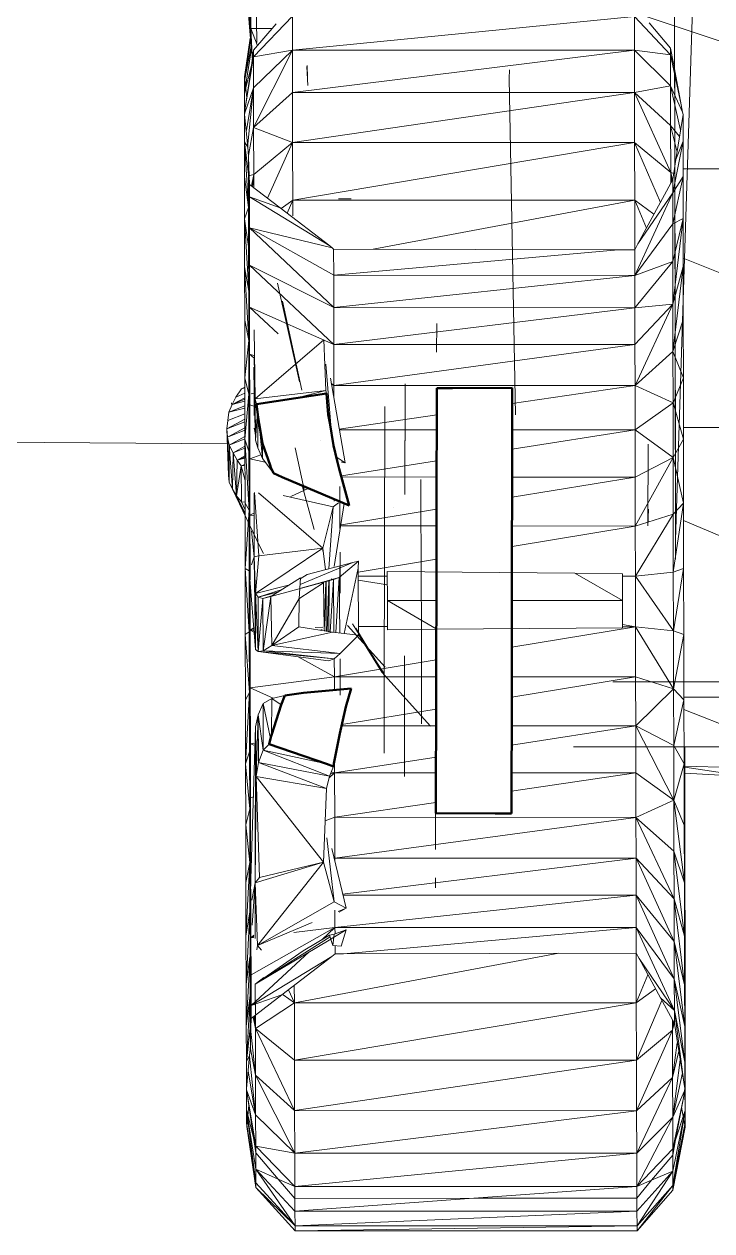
# Model space of a CAD drawing. Header units: inches. Extents: x -4169 to 1533, y -251 to 585.
# Drawn here: x 1335.4 to 1351.24, y -29.96 to -2.15 of the extents above; entities that cross this region are included whole.
import ezdxf

# ---------------------------------------------------------------- set-up
doc = ezdxf.new("R2010")
doc.units = ezdxf.units.IN
doc.header["$MEASUREMENT"] = 0
for name, color, linetype, lineweight in [('0-4', 10, 'Continuous', 5), ('0-6', 7, 'Continuous', 9), ('A-GENM', 5, 'Continuous', 9), ('A-GENM-1', 250, 'Continuous', 50), ('C-TOPO', 7, 'Continuous', 9)]:
    doc.layers.add(name, color=color, linetype=linetype, lineweight=lineweight)

# ---------------------------------------------------------------- blocks, each defined once
blk = doc.blocks.new('Land_Rover_Evoque_-_SUV_Car_Vehicle_Automobile_13067 - Land Rover EVOQUE_dwg-1230547-BUILDING ELEVATION - SOUTH')
at = {"layer": 'A-GENM'}
for p, q in [((12389.594, -13.478), (12389.302, -12.868)), ((12400.792, -19.286), (12399.721, -19.252)), ((12401.154, -19.494), (12399.721, -19.278)), ((12401.154, -19.494), (12399.722, -19.413))]:
    blk.add_line(p, q, dxfattribs=at)
blk = doc.blocks.new('Land_Rover_Evoque_-_SUV_Car_Vehicle_Automobile_13067 - Land_Rover_Evoque_-_SUV_Car_Vehicle_Automobile_13067-1230553-BUILDING ELEVATION - SOUTH')
blk.add_blockref('Land_Rover_Evoque_-_SUV_Car_Vehicle_Automobile_13067 - Land Rover EVOQUE_dwg-1230547-BUILDING ELEVATION - SOUTH', (0, 0))
blk = doc.blocks.new('Land_Rover_Evoque_-_SUV_Car_Vehicle_Automobile_13067 - Land Rover EVOQUE_dwg-V22-BUILDING ELEVATION - SOUTH')
at = {"layer": 'A-GENM'}
for p, q in [((12399.506, -14.041), (12399.457, 12.052)), ((12399.506, -12.39), (12399.457, 12.052)), ((12399.506, -14.041), (12400.345, 12.053)), ((12389.823, -0.403), (12389.868, -2.575)), ((12389.729, -2.255), (12389.725, -0.688)), ((12389.61, -1.17), (12389.708, -2.407)), ((12389.686, -1.35), (12389.708, -2.407)), ((12390.688, -1.972), (12389.79, -2.904)), ((12389.79, -2.753), (12390.31, -2.147)), ((12390.688, -1.972), (12390.689, -2.75)), ((12398.563, -1.974), (12390.689, -2.75)), ((12398.563, -1.974), (12398.564, -2.752)), ((12398.563, -1.974), (12399.395, -2.859)), ((12398.761, -1.951), (12409.27, -5.49)), ((12399.395, -2.71), (12398.903, -2.12)), ((12389.581, -3.462), (12389.717, -2.492)), ((12389.582, -3.367), (12389.715, -2.473)), ((12389.708, -2.407), (12389.755, -2.862)), ((12389.762, -3.018), (12389.729, -2.255)), ((12389.729, -2.255), (12389.869, -2.631)), ((12389.729, -2.255), (12390.217, -2.255)), ((12389.721, -2.534), (12389.581, -3.462)), ((12389.735, -2.67), (12389.581, -3.462)), ((12389.74, -2.714), (12389.581, -3.74)), ((12389.74, -3.104), (12389.79, -2.753)), ((12390.689, -2.75), (12389.79, -2.904)), ((12389.79, -2.904), (12389.79, -2.753)), ((12390.689, -2.75), (12389.791, -3.624)), ((12390.689, -2.75), (12389.792, -4.536)), ((12390.689, -2.75), (12398.564, -2.752)), ((12390.689, -2.75), (12390.689, -3.729)), ((12398.564, -2.752), (12390.689, -3.729)), ((12398.564, -2.752), (12398.565, -3.731)), ((12398.564, -2.752), (12399.395, -2.859)), ((12398.564, -2.752), (12399.395, -3.578)), ((12399.46, -3.06), (12399.395, -2.71)), ((12399.395, -2.71), (12399.395, -2.859)), ((12389.79, -2.904), (12389.6, -4.092)), ((12389.74, -3.104), (12389.79, -2.904)), ((12389.79, -2.904), (12389.791, -3.624)), ((12399.46, -3.06), (12399.395, -2.859)), ((12399.395, -2.859), (12399.639, -4.009)), ((12399.395, -2.859), (12399.395, -3.578)), ((12389.74, -3.104), (12389.581, -3.74)), ((12389.74, -3.104), (12389.6, -4.092)), ((12391.038, -3.569), (12391.019, -3.127)), ((12391.028, -3.107), (12391.035, -3.391)), ((12395.679, -3.404), (12395.682, -3.208)), ((12399.46, -3.06), (12399.639, -4.009)), ((12389.581, -3.462), (12389.582, -3.367)), ((12389.581, -3.74), (12389.581, -3.462)), ((12389.582, -3.367), (12389.583, -3.463)), ((12389.582, -3.367), (12389.634, -3.852)), ((12389.584, -3.587), (12389.583, -3.463)), ((12395.822, -11.157), (12395.679, -3.404)), ((12398.565, -3.731), (12399.395, -3.578)), ((12399.624, -4.594), (12399.395, -3.578)), ((12399.395, -3.578), (12399.67, -4.18)), ((12399.395, -3.578), (12399.395, -4.49)), ((12389.581, -4.21), (12389.581, -3.74)), ((12389.586, -4.197), (12389.791, -3.624)), ((12389.791, -3.624), (12389.626, -4.602)), ((12389.791, -3.624), (12389.652, -4.987)), ((12389.791, -3.624), (12389.792, -4.536)), ((12390.689, -3.729), (12389.792, -4.536)), ((12390.689, -3.729), (12398.565, -3.731)), ((12390.689, -3.729), (12390.69, -4.881)), ((12398.565, -3.731), (12390.69, -4.881)), ((12398.565, -3.731), (12398.566, -4.884)), ((12398.565, -3.731), (12399.395, -4.49)), ((12398.565, -3.731), (12399.397, -5.575)), ((12389.6, -4.092), (12389.581, -4.21)), ((12389.6, -4.092), (12389.586, -4.197)), ((12399.639, -4.009), (12399.67, -4.18)), ((12389.586, -4.197), (12389.581, -4.233)), ((12389.581, -4.233), (12389.654, -4.991)), ((12389.581, -4.233), (12389.581, -4.863)), ((12399.517, -5.273), (12399.681, -4.239)), ((12399.681, -4.239), (12399.67, -4.18)), ((12399.681, -4.239), (12399.681, -4.847)), ((12389.673, -5.181), (12389.792, -4.536)), ((12390.69, -4.881), (12389.792, -4.536)), ((12389.793, -5.621), (12389.792, -4.536)), ((12399.6, -4.746), (12399.395, -4.49)), ((12399.545, -5.1), (12399.395, -4.49)), ((12399.395, -4.49), (12399.397, -5.575)), ((12389.581, -4.863), (12389.582, -5.67)), ((12389.581, -4.863), (12389.654, -4.991)), ((12389.581, -4.863), (12389.675, -5.622)), ((12389.581, -4.863), (12389.675, -6.381)), ((12389.654, -4.991), (12389.674, -5.199)), ((12390.69, -4.881), (12389.793, -5.621)), ((12390.69, -4.881), (12390.108, -6.161)), ((12390.69, -4.881), (12398.566, -4.884)), ((12390.69, -4.881), (12390.692, -6.211)), ((12398.566, -4.884), (12390.692, -6.211)), ((12398.566, -4.884), (12398.568, -6.213)), ((12398.566, -4.884), (12399.397, -5.575)), ((12398.566, -4.884), (12399.159, -6.262)), ((12399.681, -4.847), (12399.444, -6.038)), ((12399.517, -5.273), (12399.681, -4.847)), ((12399.681, -4.847), (12399.682, -5.663)), ((12389.675, -5.622), (12389.674, -5.199)), ((12389.674, -5.199), (12389.682, -5.44)), ((12389.675, -5.622), (12389.674, -5.199)), ((12399.517, -5.273), (12399.444, -5.733)), ((12389.695, -5.846), (12389.682, -5.44)), ((12389.695, -6.136), (12389.682, -5.44)), ((12399.682, -5.487), (12409.27, -5.49)), ((12389.583, -6.639), (12389.582, -5.67)), ((12389.675, -6.381), (12389.582, -5.67)), ((12389.793, -5.621), (12389.675, -5.648)), ((12389.675, -5.622), (12389.675, -6.381)), ((12389.695, -6.136), (12389.675, -5.622)), ((12389.675, -5.622), (12389.675, -6.381)), ((12389.793, -5.621), (12389.739, -5.88)), ((12389.765, -5.9), (12389.793, -5.621)), ((12389.793, -5.621), (12389.793, -5.916)), ((12398.643, -7.217), (12399.444, -5.733)), ((12399.466, -5.596), (12399.397, -5.575)), ((12399.397, -5.575), (12399.441, -5.739)), ((12399.397, -5.575), (12399.397, -5.82)), ((12399.397, -5.575), (12399.423, -5.772)), ((12399.444, -6.038), (12399.682, -5.663)), ((12399.444, -5.733), (12399.444, -6.038)), ((12399.444, -6.038), (12399.444, -5.733)), ((12399.682, -5.663), (12399.445, -6.757)), ((12399.682, -5.663), (12399.683, -6.633)), ((12390.402, -6.387), (12389.695, -5.846)), ((12389.695, -6.136), (12389.695, -5.846)), ((12399.444, -6.038), (12398.573, -7.944)), ((12398.643, -7.217), (12399.444, -6.038)), ((12399.444, -6.038), (12399.445, -6.757)), ((12399.444, -6.038), (12399.445, -6.757)), ((12389.583, -6.639), (12389.675, -6.381)), ((12389.695, -6.136), (12389.675, -6.381)), ((12389.676, -7.278), (12389.675, -6.381)), ((12389.695, -6.851), (12389.675, -6.381)), ((12389.675, -6.381), (12389.676, -7.278)), ((12391.547, -7.265), (12389.695, -6.136)), ((12389.695, -6.851), (12389.695, -6.136)), ((12389.695, -6.136), (12390.402, -6.387)), ((12391.547, -7.265), (12390.402, -6.387)), ((12390.692, -6.211), (12390.423, -6.403)), ((12390.692, -6.211), (12390.56, -6.508)), ((12390.692, -6.211), (12398.568, -6.213)), ((12390.692, -6.211), (12390.693, -6.573)), ((12391.744, -6.179), (12392.036, -6.18)), ((12398.568, -6.213), (12392.545, -7.339)), ((12398.568, -6.213), (12398.57, -7.356)), ((12398.568, -6.213), (12399.011, -6.536)), ((12398.568, -6.213), (12398.838, -6.855)), ((12389.584, -7.748), (12389.583, -6.639)), ((12389.583, -6.639), (12389.678, -8.306)), ((12389.583, -6.639), (12389.676, -7.278)), ((12399.445, -6.757), (12399.683, -6.633)), ((12399.683, -6.633), (12399.446, -7.622)), ((12399.683, -6.633), (12399.447, -8.606)), ((12399.683, -6.633), (12399.685, -7.741)), ((12389.695, -6.851), (12389.676, -7.278)), ((12391.602, -7.311), (12389.695, -6.851)), ((12389.695, -6.851), (12391.635, -7.942)), ((12389.695, -6.851), (12389.698, -7.706)), ((12389.695, -6.851), (12391.636, -8.686)), ((12398.573, -7.944), (12399.445, -6.757)), ((12399.445, -6.757), (12399.446, -7.622)), ((12399.445, -6.757), (12399.446, -7.622)), ((12398.643, -7.217), (12398.573, -7.355)), ((12389.678, -8.306), (12389.676, -7.278)), ((12389.698, -7.706), (12389.676, -7.278)), ((12389.678, -8.306), (12389.676, -7.278)), ((12391.547, -7.265), (12391.602, -7.311)), ((12391.602, -7.311), (12391.634, -7.337)), ((12391.634, -7.337), (12398.188, -7.354)), ((12391.635, -7.942), (12391.634, -7.337)), ((12391.635, -7.942), (12398.188, -7.354)), ((12398.573, -7.355), (12398.188, -7.354)), ((12398.573, -7.944), (12398.573, -7.355)), ((12389.584, -7.748), (12389.586, -8.978)), ((12389.584, -7.748), (12389.678, -8.306)), ((12389.584, -7.748), (12389.68, -9.444)), ((12389.698, -7.706), (12389.678, -8.306)), ((12389.698, -8.676), (12389.698, -7.706)), ((12391.637, -9.536), (12389.698, -7.706)), ((12389.698, -7.706), (12391.636, -8.686)), ((12398.573, -7.944), (12399.446, -7.622)), ((12399.446, -7.622), (12398.574, -8.688)), ((12399.446, -7.622), (12399.447, -8.606)), ((12399.446, -7.622), (12399.447, -8.606)), ((12399.447, -8.606), (12399.685, -7.741)), ((12399.685, -7.741), (12399.449, -9.696)), ((12399.684, -7.543), (12409.284, -11.449)), ((12399.685, -7.741), (12399.687, -8.971)), ((12398.573, -7.944), (12391.635, -7.942)), ((12391.635, -7.942), (12391.636, -8.686)), ((12398.573, -7.944), (12391.636, -8.686)), ((12398.573, -7.944), (12398.574, -8.688)), ((12389.68, -9.444), (12389.678, -8.306)), ((12389.698, -8.676), (12389.678, -8.306)), ((12389.678, -8.306), (12389.68, -9.444)), ((12390.344, -8.126), (12390.847, -10.399)), ((12390.454, -8.541), (12390.903, -10.59)), ((12398.574, -8.688), (12399.447, -8.606)), ((12399.447, -8.606), (12398.575, -9.538)), ((12399.447, -8.606), (12398.577, -10.484)), ((12399.447, -8.606), (12399.449, -9.696)), ((12399.447, -8.606), (12399.449, -9.696)), ((12389.698, -8.676), (12389.68, -9.444)), ((12389.699, -9.756), (12389.698, -8.676)), ((12390.355, -9.287), (12389.698, -8.676)), ((12389.698, -8.676), (12391.637, -9.536)), ((12398.574, -8.688), (12391.636, -8.686)), ((12391.637, -9.536), (12391.636, -8.686)), ((12398.574, -8.688), (12391.637, -9.536)), ((12398.574, -8.688), (12398.575, -9.538)), ((12389.586, -8.978), (12389.588, -10.307)), ((12389.68, -9.444), (12389.586, -8.978)), ((12394.008, -9.055), (12394.006, -9.713)), ((12399.687, -8.971), (12399.449, -9.696)), ((12399.687, -8.971), (12399.689, -10.301)), ((12389.68, -9.444), (12389.588, -10.307)), ((12389.681, -10.68), (12389.68, -9.444)), ((12389.701, -10.927), (12389.68, -9.444)), ((12389.699, -9.756), (12389.68, -9.444)), ((12389.68, -9.444), (12389.681, -10.68)), ((12389.825, -10.79), (12389.8, -9.201)), ((12391.407, -9.428), (12389.825, -10.79)), ((12391.407, -9.428), (12391.406, -9.52)), ((12391.407, -9.428), (12391.453, -10.595)), ((12391.639, -10.482), (12391.637, -9.536)), ((12391.637, -9.536), (12398.575, -9.538)), ((12391.639, -10.482), (12398.575, -9.538)), ((12398.575, -9.538), (12398.577, -10.484)), ((12398.577, -10.484), (12399.449, -9.696)), ((12399.449, -9.696), (12399.452, -10.88)), ((12399.449, -9.696), (12399.452, -10.88)), ((12399.689, -10.301), (12399.449, -9.696)), ((12389.797, -9.844), (12389.699, -9.756)), ((12389.701, -10.927), (12389.699, -9.756)), ((12389.699, -9.756), (12389.797, -9.792)), ((12389.825, -10.79), (12389.801, -9.858)), ((12391.453, -9.987), (12391.583, -11.578)), ((12389.798, -10.055), (12389.8, -10.657)), ((12389.378, -10.747), (12389.515, -10.558)), ((12389.589, -10.516), (12389.515, -10.558)), ((12389.515, -10.558), (12389.589, -10.526)), ((12389.589, -10.535), (12389.515, -10.558)), ((12389.588, -10.307), (12389.591, -11.719)), ((12389.588, -10.307), (12389.681, -10.68)), ((12391.56, -10.312), (12391.897, -12.266)), ((12391.639, -10.482), (12391.579, -10.427)), ((12391.585, -10.462), (12391.639, -10.482)), ((12391.639, -10.774), (12391.639, -10.482)), ((12391.639, -10.482), (12398.577, -10.484)), ((12393.281, -10.443), (12393.279, -11.041)), ((12394.01, -10.543), (12394.009, -11.049)), ((12394.375, -10.542), (12394.01, -10.543)), ((12395.749, -10.538), (12394.375, -10.542)), ((12395.749, -10.538), (12395.748, -11.056)), ((12395.749, -10.899), (12398.577, -10.484)), ((12395.749, -10.762), (12395.749, -10.538)), ((12398.577, -10.484), (12399.452, -10.88)), ((12398.577, -10.484), (12398.578, -11.504)), ((12399.689, -10.301), (12399.452, -10.88)), ((12399.689, -10.301), (12399.691, -11.717)), ((12389.297, -10.923), (12389.378, -10.747)), ((12389.297, -10.923), (12389.589, -10.767)), ((12389.297, -10.923), (12389.589, -10.8)), ((12389.589, -10.841), (12389.297, -10.923)), ((12389.589, -10.656), (12389.378, -10.747)), ((12389.681, -10.68), (12389.591, -11.719)), ((12389.684, -11.991), (12389.681, -10.68)), ((12389.701, -10.927), (12389.681, -10.68)), ((12389.681, -10.68), (12389.684, -11.991)), ((12389.797, -10.658), (12389.732, -10.67)), ((12389.8, -10.657), (12389.833, -11.739)), ((12389.825, -10.79), (12389.8, -10.657)), ((12389.8, -10.657), (12389.8, -11.173)), ((12389.825, -10.79), (12391.453, -10.595)), ((12389.825, -10.79), (12389.833, -11.739)), ((12389.825, -10.79), (12389.86, -10.912)), ((12389.86, -10.912), (12390.762, -10.773)), ((12390.762, -10.773), (12391.453, -10.595)), ((12390.762, -10.773), (12391.47, -10.664)), ((12391.453, -10.595), (12391.47, -10.664)), ((12391.47, -10.664), (12391.511, -11.149)), ((12394, -12.137), (12394.003, -10.766)), ((12395.747, -12.133), (12395.749, -10.762)), ((12389.195, -11.288), (12389.218, -11.097)), ((12389.218, -11.097), (12389.297, -10.923)), ((12389.218, -11.097), (12389.59, -10.95)), ((12389.59, -11), (12389.218, -11.097)), ((12389.285, -10.88), (12389.288, -10.944)), ((12389.701, -10.927), (12389.684, -11.991)), ((12389.704, -12.171), (12389.701, -10.927)), ((12389.797, -10.956), (12389.701, -10.927)), ((12389.833, -11.739), (12389.878, -11.087)), ((12389.86, -10.912), (12389.878, -11.087)), ((12389.878, -11.087), (12389.885, -11.159)), ((12392.812, -11.305), (12392.814, -10.969)), ((12393.279, -10.969), (12393.279, -11.305)), ((12393.279, -11.041), (12393.279, -11.305)), ((12394.005, -12.907), (12394.009, -11.049)), ((12395.748, -11.056), (12395.745, -12.91)), ((12399.452, -10.88), (12398.578, -11.504)), ((12399.452, -10.88), (12399.454, -12.137)), ((12399.454, -12.137), (12399.452, -10.88)), ((12399.691, -11.717), (12399.452, -10.88)), ((12389.173, -11.482), (12389.59, -11.259)), ((12389.173, -11.482), (12389.195, -11.288)), ((12389.59, -11.32), (12389.173, -11.482)), ((12389.59, -11.131), (12389.195, -11.288)), ((12389.885, -11.159), (12389.92, -11.367)), ((12389.885, -11.173), (12389.888, -11.918)), ((12389.92, -11.367), (12389.999, -11.817)), ((12389.92, -11.367), (12389.998, -12.165)), ((12391.544, -11.344), (12391.511, -11.149)), ((12391.631, -11.863), (12391.544, -11.344)), ((12391.762, -11.484), (12394.008, -11.155)), ((12392.811, -12.215), (12392.812, -11.305)), ((12393.277, -12.178), (12393.279, -11.305)), ((12393.279, -11.305), (12393.277, -12.215)), ((12389.173, -11.482), (12389.21, -12.549)), ((12389.19, -11.67), (12389.173, -11.482)), ((12389.19, -11.67), (12389.591, -11.457)), ((12389.591, -11.513), (12389.19, -11.67)), ((12389.226, -11.856), (12389.19, -11.67)), ((12389.19, -11.67), (12389.21, -12.549)), ((12389.19, -11.67), (12389.227, -12.706)), ((12389.226, -11.856), (12389.591, -11.657)), ((12389.828, -11.572), (12389.8, -11.467)), ((12391.765, -11.502), (12394.008, -11.503)), ((12395.748, -11.947), (12398.578, -11.504)), ((12395.748, -11.504), (12398.578, -11.504)), ((12398.578, -11.504), (12399.454, -12.137)), ((12398.578, -11.504), (12398.58, -12.592)), ((12399.691, -11.446), (12409.284, -11.449)), ((12389.592, -11.712), (12389.226, -11.856)), ((12389.319, -12.03), (12389.226, -11.856)), ((12389.226, -11.856), (12389.227, -12.706)), ((12389.226, -11.856), (12389.302, -12.868)), ((12389.319, -12.03), (12389.591, -11.877)), ((12389.319, -12.03), (12389.591, -11.924)), ((12389.591, -11.719), (12389.594, -13.19)), ((12389.591, -11.719), (12389.684, -11.991)), ((12389.591, -11.719), (12389.686, -13.355)), ((12389.833, -11.739), (12389.888, -11.918)), ((12389.888, -11.918), (12389.998, -12.165)), ((12389.998, -12.165), (12389.999, -11.83)), ((12389.999, -11.817), (12390.169, -12.318)), ((12390.953, -12.878), (12390.747, -11.918)), ((12391.331, -11.741), (12391.331, -11.741)), ((12391.715, -12.215), (12391.631, -11.863)), ((12398.874, -13.717), (12398.877, -11.837)), ((12399.691, -11.717), (12399.454, -12.137)), ((12399.691, -11.717), (12399.694, -13.19)), ((12389.319, -12.03), (12389.302, -12.868)), ((12389.413, -12.199), (12389.319, -12.03)), ((12389.319, -12.03), (12389.396, -13.023)), ((12389.413, -12.199), (12389.396, -13.023)), ((12389.413, -12.199), (12389.592, -12.1)), ((12389.413, -12.199), (12389.592, -12.13)), ((12389.413, -12.199), (12389.592, -12.157)), ((12389.413, -12.199), (12389.508, -12.335)), ((12389.686, -13.355), (12389.684, -11.991)), ((12389.704, -12.171), (12389.684, -11.991)), ((12389.684, -11.991), (12389.686, -13.355)), ((12389.704, -12.171), (12389.686, -13.355)), ((12389.704, -12.171), (12389.961, -12.082)), ((12389.706, -13.466), (12389.704, -12.171)), ((12390.059, -12.248), (12389.704, -12.171)), ((12389.998, -12.165), (12390.185, -12.419)), ((12391.897, -12.266), (12391.694, -12.127)), ((12391.759, -12.4), (12391.715, -12.215)), ((12391.816, -12.563), (12394.006, -12.22)), ((12392.809, -12.99), (12392.811, -12.215)), ((12393.277, -12.178), (12393.276, -12.99)), ((12393.277, -12.215), (12393.276, -12.99)), ((12393.996, -13.731), (12394, -12.137)), ((12395.744, -13.728), (12395.747, -12.133)), ((12395.747, -12.133), (12395.745, -12.91)), ((12399.454, -12.137), (12398.58, -12.592)), ((12399.454, -12.137), (12398.582, -13.72)), ((12399.454, -12.137), (12399.456, -13.444)), ((12399.454, -12.137), (12399.456, -13.444)), ((12399.694, -13.19), (12399.454, -12.137)), ((12389.508, -12.335), (12389.396, -13.023)), ((12389.592, -12.305), (12389.508, -12.335)), ((12389.508, -12.335), (12389.592, -12.324)), ((12389.508, -12.335), (12389.51, -13.165)), ((12389.508, -12.335), (12389.593, -12.668)), ((12390.169, -12.318), (12390.186, -12.368)), ((12390.169, -12.318), (12390.185, -12.419)), ((12390.185, -12.419), (12390.186, -12.368)), ((12390.185, -12.419), (12390.246, -12.5)), ((12390.186, -12.368), (12390.246, -12.5)), ((12390.246, -12.5), (12390.451, -12.591)), ((12391.993, -13.246), (12391.759, -12.4)), ((12391.897, -12.266), (12391.816, -12.242)), ((12391.897, -12.266), (12391.816, -12.246)), ((12399.511, -14.48), (12399.506, -12.39)), ((12389.21, -12.549), (12389.227, -12.706)), ((12389.227, -12.706), (12389.21, -12.549)), ((12389.227, -12.706), (12389.302, -12.868)), ((12389.302, -12.868), (12389.227, -12.706)), ((12390.451, -12.591), (12391.993, -13.246)), ((12391.188, -13.801), (12390.907, -12.784)), ((12391.816, -12.59), (12394.005, -12.591)), ((12393.645, -12.651), (12393.646, -13.189)), ((12395.745, -13.052), (12398.58, -12.592)), ((12395.746, -12.591), (12398.58, -12.592)), ((12398.58, -12.592), (12398.582, -13.72)), ((12389.302, -12.868), (12389.396, -13.023)), ((12389.396, -13.023), (12389.302, -12.868)), ((12389.302, -12.868), (12389.943, -14.207)), ((12389.594, -13.476), (12389.302, -12.868)), ((12389.396, -13.023), (12389.51, -13.165)), ((12389.51, -13.165), (12389.396, -13.023)), ((12389.594, -13.423), (12389.396, -13.023)), ((12389.396, -13.023), (12389.594, -13.448)), ((12389.807, -14.431), (12389.804, -12.959)), ((12389.807, -14.431), (12389.804, -12.959)), ((12389.809, -12.944), (12389.908, -14.404)), ((12389.907, -12.958), (12391.386, -14.232)), ((12391.627, -13.279), (12390.47, -13.018)), ((12390.652, -13.038), (12391.065, -12.851)), ((12391.777, -12.81), (12391.779, -13.775)), ((12392.805, -14.905), (12392.809, -12.99)), ((12394.002, -14.265), (12394.005, -12.907)), ((12395.745, -12.91), (12395.742, -14.266)), ((12389.51, -13.165), (12389.594, -13.169)), ((12389.594, -13.169), (12389.51, -13.165)), ((12389.594, -13.347), (12389.51, -13.165)), ((12389.594, -13.19), (12389.596, -14.698)), ((12389.686, -13.355), (12389.594, -13.19)), ((12391.627, -13.279), (12391.386, -14.232)), ((12391.521, -14.709), (12391.627, -13.279)), ((12391.747, -13.188), (12391.627, -13.279)), ((12391.643, -13.144), (12391.643, -13.097)), ((12391.879, -13.197), (12391.648, -14.652)), ((12391.816, -13.691), (12394.004, -13.335)), ((12393.008, -13.29), (12393.008, -13.29)), ((12393.65, -14.597), (12393.646, -13.189)), ((12398.883, -13.328), (12398.874, -13.717)), ((12399.694, -13.19), (12399.456, -13.444)), ((12399.694, -13.19), (12399.458, -14.783)), ((12399.694, -13.19), (12399.696, -14.698)), ((12389.686, -13.355), (12389.596, -14.698)), ((12389.686, -13.355), (12389.689, -14.753)), ((12389.709, -14.787), (12389.686, -13.355)), ((12389.706, -13.466), (12389.686, -13.355)), ((12389.686, -13.355), (12389.689, -14.753)), ((12389.706, -13.466), (12389.797, -13.424)), ((12389.709, -14.787), (12389.706, -13.466)), ((12389.797, -13.477), (12389.706, -13.466)), ((12398.582, -13.72), (12399.456, -13.444)), ((12399.456, -13.444), (12398.584, -14.875)), ((12399.456, -13.444), (12399.458, -14.783)), ((12399.456, -13.444), (12399.458, -14.783)), ((12399.694, -13.59), (12409.079, -17.575)), ((12389.807, -14.431), (12389.739, -13.831)), ((12391.816, -13.718), (12394.003, -13.719)), ((12393.993, -15.443), (12393.996, -13.731)), ((12395.742, -15.439), (12395.744, -13.728)), ((12395.744, -13.728), (12395.742, -14.266)), ((12395.743, -14.192), (12398.582, -13.72)), ((12395.744, -13.719), (12398.582, -13.72)), ((12398.582, -13.72), (12398.584, -14.875)), ((12389.807, -14.431), (12389.74, -14.612)), ((12389.807, -14.431), (12389.908, -14.404)), ((12389.838, -15.274), (12389.807, -14.431)), ((12389.835, -16.569), (12389.807, -14.458)), ((12389.838, -15.274), (12391.386, -14.232)), ((12389.838, -15.274), (12389.908, -14.404)), ((12391.386, -14.232), (12389.908, -14.404)), ((12390.018, -14.357), (12389.943, -14.207)), ((12391.387, -14.301), (12391.386, -14.232)), ((12391.386, -14.232), (12391.445, -14.729)), ((12391.782, -14.645), (12391.782, -14.322)), ((12394, -15.44), (12394.002, -14.265)), ((12395.742, -14.266), (12395.74, -15.44)), ((12389.596, -14.698), (12389.599, -16.217)), ((12389.596, -14.698), (12389.689, -14.753)), ((12389.596, -14.698), (12389.691, -16.162)), ((12390.862, -15.069), (12392.078, -14.563)), ((12392.078, -14.563), (12391.021, -14.84)), ((12391.759, -14.908), (12392.203, -14.528)), ((12391.779, -14.645), (12391.78, -15.266)), ((12391.782, -14.645), (12391.782, -14.471)), ((12391.783, -15.117), (12391.782, -14.645)), ((12391.782, -14.645), (12391.783, -15.267)), ((12391.879, -16.198), (12392.198, -14.695)), ((12392.203, -14.528), (12392.078, -14.563)), ((12392.203, -14.528), (12392.198, -14.695)), ((12392.203, -16.234), (12392.198, -14.695)), ((12392.199, -14.781), (12394.002, -14.481)), ((12393.654, -16.337), (12393.65, -14.597)), ((12399.458, -14.783), (12399.696, -14.698)), ((12399.696, -14.698), (12399.461, -16.132)), ((12399.696, -14.698), (12399.699, -16.219)), ((12389.689, -14.753), (12389.691, -16.162)), ((12389.835, -16.569), (12389.689, -14.753)), ((12389.712, -16.122), (12389.689, -14.753)), ((12389.709, -14.787), (12389.689, -14.753)), ((12389.689, -14.753), (12389.691, -16.162)), ((12389.709, -14.963), (12389.709, -14.787)), ((12389.712, -16.122), (12389.709, -15.006)), ((12390.19, -15.348), (12390.873, -14.916)), ((12390.19, -15.348), (12391.629, -14.949)), ((12390.838, -15.392), (12390.873, -14.916)), ((12390.855, -15.162), (12391.759, -14.908)), ((12390.865, -14.936), (12391.021, -14.84)), ((12391.143, -15.081), (12391.629, -14.949)), ((12391.419, -16.089), (12391.4, -15.011)), ((12391.421, -16.033), (12391.455, -14.996)), ((12391.46, -14.995), (12391.463, -16.144)), ((12391.526, -14.977), (12391.486, -16.148)), ((12391.528, -14.976), (12391.522, -16.154)), ((12391.629, -14.951), (12391.558, -16.159)), ((12391.581, -14.936), (12391.629, -14.949)), ((12391.629, -14.949), (12391.759, -14.908)), ((12391.629, -14.951), (12391.641, -16.171)), ((12391.759, -14.908), (12391.683, -16.176)), ((12391.759, -14.908), (12391.775, -16.186)), ((12392.199, -14.873), (12392.87, -14.873)), ((12392.199, -14.966), (12392.871, -15.079)), ((12392.801, -16.834), (12392.805, -14.905)), ((12392.871, -15.438), (12392.87, -14.769)), ((12392.87, -14.769), (12397.187, -14.807)), ((12392.871, -15.438), (12392.87, -14.769)), ((12397.187, -14.807), (12398.285, -14.818)), ((12398.286, -15.439), (12397.187, -14.807)), ((12398.286, -15.439), (12398.285, -14.818)), ((12398.285, -14.875), (12398.584, -14.875)), ((12398.584, -14.875), (12399.458, -14.783)), ((12398.584, -14.875), (12399.461, -16.132)), ((12398.584, -14.875), (12398.586, -16.041)), ((12399.458, -14.783), (12399.461, -16.132)), ((12399.458, -14.783), (12399.461, -16.132)), ((12389.838, -15.274), (12389.835, -16.569)), ((12389.838, -15.274), (12390.627, -15.072)), ((12389.894, -16.615), (12389.838, -15.274)), ((12389.894, -15.363), (12389.838, -15.274)), ((12389.894, -15.363), (12390.45, -15.184)), ((12389.894, -15.363), (12390.37, -15.235)), ((12390.835, -15.397), (12391.4, -15.032)), ((12391.783, -15.117), (12391.783, -15.267)), ((12390.003, -15.391), (12389.894, -15.363)), ((12389.894, -16.615), (12389.894, -15.363)), ((12390.003, -15.391), (12389.894, -16.615)), ((12390.003, -15.391), (12390.235, -15.32)), ((12390.003, -15.391), (12390.212, -15.334)), ((12390.19, -15.348), (12390.003, -15.391)), ((12390.01, -16.599), (12390.003, -15.391)), ((12390.19, -15.348), (12390.01, -16.599)), ((12390.208, -16.477), (12390.19, -15.348)), ((12390.838, -15.392), (12390.208, -16.477)), ((12390.838, -15.392), (12390.834, -16.046)), ((12392.871, -15.438), (12392.873, -16.109)), ((12392.871, -15.438), (12392.873, -16.109)), ((12392.871, -15.438), (12392.871, -15.438)), ((12392.871, -15.438), (12394, -15.438)), ((12392.871, -15.438), (12393.999, -16.086)), ((12393.989, -17.155), (12393.993, -15.443)), ((12393.999, -16.1), (12394, -15.44)), ((12395.74, -15.44), (12395.737, -16.614)), ((12395.738, -17.152), (12395.742, -15.439)), ((12395.74, -15.439), (12398.286, -15.439)), ((12398.286, -15.439), (12398.288, -16.064)), ((12389.712, -16.122), (12389.691, -16.162)), ((12389.712, -16.122), (12389.695, -17.56)), ((12389.712, -16.122), (12389.794, -16.068)), ((12389.712, -16.122), (12389.797, -16.118)), ((12389.714, -17.448), (12389.712, -16.122)), ((12389.797, -16.17), (12389.712, -16.122)), ((12390.834, -16.046), (12390.208, -16.477)), ((12390.834, -16.046), (12391.611, -16.167)), ((12391.205, -16.058), (12391.385, -16.05)), ((12391.368, -16.105), (12391.315, -16.121)), ((12391.419, -16.089), (12391.422, -16.138)), ((12392.824, -16.971), (12391.952, -16.011)), ((12392.762, -17.079), (12392.066, -15.975)), ((12392.762, -17.079), (12392.142, -16.074)), ((12392.202, -16.039), (12392.873, -16.039)), ((12392.873, -16.109), (12394.022, -16.1)), ((12393.997, -16.616), (12393.999, -16.1)), ((12394.022, -16.1), (12398.288, -16.064)), ((12395.739, -16.515), (12398.586, -16.041)), ((12398.287, -15.991), (12398.586, -16.041)), ((12398.288, -16.041), (12398.586, -16.041)), ((12399.461, -16.132), (12398.586, -16.041)), ((12398.586, -16.041), (12399.463, -17.472)), ((12398.586, -16.041), (12398.589, -17.197)), ((12389.599, -16.217), (12389.691, -16.162)), ((12389.599, -16.217), (12389.603, -17.725)), ((12389.599, -16.217), (12389.695, -17.56)), ((12389.695, -17.56), (12389.691, -16.162)), ((12389.691, -16.162), (12389.695, -17.56)), ((12390.208, -16.477), (12391.611, -16.167)), ((12391.611, -16.167), (12392.203, -16.234)), ((12391.781, -16.657), (12392.203, -16.234)), ((12392.798, -17.129), (12392.203, -16.207)), ((12392.743, -17.088), (12392.203, -16.22)), ((12393.655, -17.744), (12393.654, -16.337)), ((12399.461, -16.132), (12399.463, -17.472)), ((12399.461, -16.132), (12399.463, -17.472)), ((12399.461, -16.132), (12399.699, -16.219)), ((12399.699, -16.219), (12399.463, -17.472)), ((12399.699, -16.219), (12399.702, -17.727)), ((12389.894, -16.615), (12389.835, -16.569)), ((12390.01, -16.599), (12389.894, -16.615)), ((12389.894, -16.615), (12391.519, -16.824)), ((12389.894, -16.615), (12391.646, -16.777)), ((12390.208, -16.477), (12390.01, -16.599)), ((12390.01, -16.599), (12391.781, -16.657)), ((12390.01, -16.599), (12391.646, -16.777)), ((12390.208, -16.477), (12391.781, -16.657)), ((12391.781, -16.657), (12391.646, -16.777)), ((12393.995, -17.973), (12393.997, -16.616)), ((12395.737, -16.614), (12395.735, -17.969)), ((12395.738, -17.152), (12395.737, -16.614)), ((12391.651, -17.195), (12390.817, -16.734)), ((12391.646, -16.777), (12391.519, -16.824)), ((12391.651, -17.195), (12391.65, -16.774)), ((12391.651, -17.195), (12393.997, -16.805)), ((12391.787, -17.616), (12391.786, -16.784)), ((12391.786, -16.784), (12391.787, -17.174)), ((12392.8, -17.546), (12392.801, -16.834)), ((12393.268, -16.71), (12393.266, -17.467)), ((12393.268, -16.834), (12393.266, -17.546)), ((12389.714, -17.448), (12391.651, -17.195)), ((12391.652, -17.498), (12391.651, -17.195)), ((12391.651, -17.195), (12393.996, -17.196)), ((12391.787, -17.616), (12391.787, -17.174)), ((12393.865, -18.332), (12392.743, -17.088)), ((12393.986, -18.75), (12393.989, -17.155)), ((12395.734, -18.746), (12395.738, -17.152)), ((12395.736, -17.661), (12398.589, -17.197)), ((12395.737, -17.197), (12398.589, -17.197)), ((12399.463, -17.472), (12398.589, -17.197)), ((12398.589, -17.197), (12398.591, -18.326)), ((12389.714, -17.448), (12389.695, -17.56)), ((12389.717, -18.741), (12389.714, -17.448)), ((12390.243, -17.686), (12389.714, -17.448)), ((12392.035, -17.461), (12390.94, -17.567)), ((12391.912, -17.886), (12392.035, -17.461)), ((12393.264, -18.656), (12393.266, -17.467)), ((12402.216, -17.307), (12398.061, -17.309)), ((12399.463, -17.472), (12398.591, -18.326)), ((12399.463, -17.472), (12399.466, -18.779)), ((12399.463, -17.472), (12399.466, -18.779)), ((12399.463, -17.472), (12399.702, -17.727)), ((12389.695, -17.56), (12389.603, -17.725)), ((12389.603, -17.725), (12389.606, -19.197)), ((12389.695, -17.56), (12389.606, -19.197)), ((12389.698, -18.926), (12389.695, -17.56)), ((12389.717, -18.741), (12389.695, -17.56)), ((12389.695, -17.56), (12389.698, -18.926)), ((12390.014, -17.814), (12390.211, -17.694)), ((12390.211, -17.694), (12390.2, -18.538)), ((12390.211, -17.694), (12390.512, -17.623)), ((12390.211, -17.694), (12390.426, -17.842)), ((12390.426, -17.842), (12390.512, -17.623)), ((12390.512, -17.623), (12390.94, -17.567)), ((12392.798, -18.492), (12392.8, -17.546)), ((12393.264, -18.492), (12393.266, -17.546)), ((12393.655, -18.282), (12393.655, -17.744)), ((12399.702, -17.727), (12399.466, -18.779)), ((12409.079, -17.667), (12399.702, -17.664)), ((12409.079, -17.667), (12399.702, -17.664)), ((12399.702, -17.727), (12399.705, -19.202)), ((12389.838, -18.349), (12389.898, -18.068)), ((12389.848, -19.496), (12389.898, -18.068)), ((12389.898, -18.068), (12390.014, -17.814)), ((12389.898, -18.068), (12389.902, -19.173)), ((12389.898, -18.068), (12390.011, -18.884)), ((12390.011, -18.884), (12390.014, -17.814)), ((12390.014, -17.814), (12390.18, -18.615)), ((12390.2, -18.538), (12390.426, -17.842)), ((12391.912, -17.886), (12391.774, -18.504)), ((12391.82, -18.297), (12393.995, -17.944)), ((12393.991, -19.829), (12393.995, -17.973)), ((12395.735, -17.969), (12395.731, -19.822)), ((12395.734, -18.746), (12395.735, -17.969)), ((12401.877, -18.809), (12399.703, -17.948)), ((12389.838, -18.349), (12389.706, -22.612)), ((12389.838, -18.349), (12389.823, -21.941)), ((12389.838, -18.349), (12389.848, -19.496)), ((12391.816, -18.324), (12393.994, -18.325)), ((12395.734, -18.772), (12398.591, -18.326)), ((12395.735, -18.325), (12398.591, -18.326)), ((12398.591, -18.326), (12399.466, -18.779)), ((12398.591, -18.326), (12399.469, -20.035)), ((12398.591, -18.326), (12398.594, -19.411)), ((12390.18, -18.615), (12390.149, -18.745)), ((12390.18, -18.615), (12390.2, -18.538)), ((12391.774, -18.504), (12391.736, -18.694)), ((12392.798, -18.492), (12392.797, -18.859)), ((12393.264, -18.86), (12393.264, -18.492)), ((12389.717, -18.741), (12389.698, -18.926)), ((12389.717, -18.741), (12389.701, -20.237)), ((12389.717, -18.741), (12389.797, -18.724)), ((12389.797, -18.768), (12389.717, -18.741)), ((12389.72, -19.982), (12389.717, -18.741)), ((12389.902, -19.173), (12390.011, -18.884)), ((12390.011, -18.884), (12390.149, -18.745)), ((12390.011, -18.884), (12391.538, -19.486)), ((12390.011, -18.884), (12391.467, -19.2)), ((12390.149, -18.745), (12391.467, -19.2)), ((12391.736, -18.694), (12391.639, -19.19)), ((12392.798, -18.955), (12392.797, -18.859)), ((12393.263, -19.318), (12393.264, -18.656)), ((12393.264, -18.954), (12393.264, -18.86)), ((12393.984, -20.121), (12393.986, -18.75)), ((12395.731, -20.117), (12395.734, -18.746)), ((12401.375, -18.809), (12397.157, -18.806)), ((12399.466, -18.779), (12399.469, -20.035)), ((12399.466, -18.779), (12399.469, -20.035)), ((12399.466, -18.779), (12399.705, -19.202)), ((12401.877, -18.809), (12399.705, -18.807)), ((12399.721, -19.208), (12399.721, -18.808)), ((12389.606, -19.197), (12389.698, -18.926)), ((12389.701, -20.237), (12389.698, -18.926)), ((12389.698, -18.926), (12389.701, -20.237)), ((12389.848, -19.496), (12389.902, -19.173)), ((12389.902, -19.173), (12391.538, -19.486)), ((12389.902, -19.173), (12391.471, -19.773)), ((12391.639, -19.19), (12391.636, -19.21)), ((12391.656, -19.409), (12391.655, -19.107)), ((12391.656, -19.409), (12393.993, -19.044)), ((12399.721, -19.208), (12399.705, -19.094)), ((12389.609, -20.609), (12389.606, -19.197)), ((12389.606, -19.197), (12389.701, -20.237)), ((12391.629, -19.262), (12391.467, -19.2)), ((12391.529, -19.524), (12391.656, -19.409)), ((12391.538, -19.486), (12391.629, -19.262)), ((12391.656, -19.409), (12391.557, -19.439)), ((12391.656, -19.409), (12391.58, -19.383)), ((12391.636, -19.21), (12391.629, -19.262)), ((12391.658, -20.432), (12391.656, -19.409)), ((12391.656, -19.409), (12393.992, -19.41)), ((12393.264, -19.492), (12393.263, -19.318)), ((12395.732, -19.833), (12398.594, -19.411)), ((12395.733, -19.41), (12398.594, -19.411)), ((12399.469, -20.035), (12398.594, -19.411)), ((12398.594, -19.411), (12398.596, -20.434)), ((12399.705, -19.202), (12399.469, -20.035)), ((12399.705, -19.202), (12399.709, -20.616)), ((12399.706, -19.263), (12399.721, -19.208)), ((12399.724, -20.622), (12399.721, -19.208)), ((12389.823, -21.941), (12389.848, -19.496)), ((12389.848, -19.496), (12391.402, -21.465)), ((12389.848, -19.496), (12389.924, -21.818)), ((12389.848, -19.496), (12391.471, -19.773)), ((12391.538, -19.486), (12391.471, -19.773)), ((12389.72, -19.982), (12389.701, -20.237)), ((12389.72, -19.982), (12389.704, -21.474)), ((12389.788, -19.962), (12389.72, -19.982)), ((12389.723, -21.152), (12389.72, -19.982)), ((12391.402, -21.465), (12391.471, -19.773)), ((12393.99, -20.34), (12393.991, -19.829)), ((12395.73, -20.344), (12395.731, -19.822)), ((12389.609, -20.609), (12389.701, -20.237)), ((12389.704, -21.474), (12389.701, -20.237)), ((12389.701, -20.237), (12389.704, -21.474)), ((12391.658, -20.432), (12393.991, -20.089)), ((12393.983, -21.172), (12393.984, -20.121)), ((12395.73, -20.344), (12395.731, -20.117)), ((12399.469, -20.035), (12398.596, -20.434)), ((12399.469, -20.035), (12399.472, -21.217)), ((12399.469, -20.035), (12399.472, -21.217)), ((12399.469, -20.035), (12399.709, -20.616)), ((12399.469, -20.035), (12399.712, -21.947)), ((12391.441, -20.513), (12391.658, -20.432)), ((12391.66, -21.374), (12391.658, -20.432)), ((12391.658, -20.432), (12398.596, -20.434)), ((12391.66, -21.374), (12398.596, -20.434)), ((12395.356, -20.343), (12393.99, -20.34)), ((12395.356, -20.343), (12395.73, -20.344)), ((12398.596, -20.434), (12399.472, -21.217)), ((12398.596, -20.434), (12399.475, -22.312)), ((12398.596, -20.434), (12398.599, -21.376)), ((12389.609, -20.609), (12389.613, -21.939)), ((12389.609, -20.609), (12389.704, -21.474)), ((12399.709, -20.616), (12399.712, -21.947)), ((12399.726, -21.952), (12399.724, -20.622)), ((12391.477, -20.907), (12391.647, -22.38)), ((12389.723, -21.152), (12389.704, -21.474)), ((12389.725, -22.017), (12389.723, -21.152)), ((12391.407, -21.295), (12391.402, -21.465)), ((12391.589, -21.154), (12391.919, -22.53)), ((12391.66, -21.451), (12391.66, -21.374)), ((12391.66, -21.374), (12398.599, -21.376)), ((12391.842, -22.207), (12398.599, -21.376)), ((12399.475, -22.312), (12398.599, -21.376)), ((12398.599, -21.376), (12399.478, -23.297)), ((12398.599, -21.376), (12398.601, -22.231)), ((12399.472, -21.217), (12399.475, -22.312)), ((12399.472, -21.217), (12399.475, -22.312)), ((12399.715, -23.176), (12399.472, -21.217)), ((12399.712, -21.947), (12399.472, -21.217)), ((12389.704, -21.474), (12389.613, -21.939)), ((12389.704, -21.474), (12389.615, -23.169)), ((12389.706, -22.612), (12389.704, -21.474)), ((12389.722, -22.112), (12389.704, -21.474)), ((12389.704, -21.474), (12389.706, -22.612)), ((12389.823, -21.941), (12391.402, -21.465)), ((12389.878, -23.386), (12391.402, -21.465)), ((12391.402, -21.465), (12389.924, -21.818)), ((12391.647, -22.38), (12391.402, -21.465)), ((12389.613, -21.939), (12389.615, -23.169)), ((12389.753, -22.343), (12389.823, -21.941)), ((12389.823, -21.941), (12389.758, -22.916)), ((12389.823, -21.941), (12389.924, -21.818)), ((12389.823, -21.941), (12389.878, -23.386)), ((12389.823, -21.941), (12389.826, -23.226)), ((12393.984, -22.055), (12393.983, -21.829)), ((12399.726, -21.952), (12399.712, -21.84)), ((12399.715, -23.176), (12399.712, -21.947)), ((12399.726, -21.952), (12399.728, -23.182)), ((12389.725, -22.233), (12389.706, -22.612)), ((12389.725, -22.233), (12389.709, -23.64)), ((12389.725, -22.233), (12389.723, -22.147)), ((12389.725, -22.233), (12389.725, -22.088)), ((12389.728, -23.213), (12389.725, -22.233)), ((12391.665, -22.974), (12398.601, -22.231)), ((12391.847, -22.229), (12398.601, -22.231)), ((12399.478, -23.297), (12398.601, -22.231)), ((12398.601, -22.231), (12399.48, -24.157)), ((12398.601, -22.231), (12398.603, -22.976)), ((12391.647, -22.38), (12389.878, -23.386)), ((12391.919, -22.53), (12391.647, -22.38)), ((12399.475, -22.312), (12399.478, -23.297)), ((12399.475, -22.312), (12399.478, -23.297)), ((12399.715, -23.176), (12399.475, -22.312)), ((12399.718, -24.291), (12399.479, -22.343)), ((12389.615, -23.169), (12389.706, -22.612)), ((12389.619, -24.279), (12389.706, -22.612)), ((12389.706, -22.612), (12389.709, -23.64)), ((12389.709, -23.64), (12389.706, -22.612)), ((12391.665, -22.974), (12391.664, -22.573)), ((12391.919, -22.53), (12391.739, -22.606)), ((12391.919, -22.53), (12391.762, -22.616)), ((12391.665, -22.974), (12389.731, -24.063)), ((12391.143, -22.856), (12389.878, -23.386)), ((12391.665, -22.974), (12390.718, -23.091)), ((12391.359, -23.259), (12391.665, -22.974)), ((12391.921, -23.028), (12391.577, -23.234)), ((12391.649, -23.124), (12391.921, -23.028)), ((12391.666, -23.118), (12391.665, -22.974)), ((12391.665, -22.974), (12398.603, -22.976)), ((12391.921, -23.028), (12391.807, -23.401)), ((12398.603, -22.976), (12391.859, -23.576)), ((12399.48, -24.157), (12398.603, -22.976)), ((12398.603, -22.976), (12399.482, -24.882)), ((12398.603, -22.976), (12398.605, -23.563)), ((12389.615, -23.169), (12389.619, -24.279)), ((12389.728, -23.213), (12389.709, -23.64)), ((12389.728, -23.213), (12389.712, -24.538)), ((12389.728, -23.213), (12389.797, -23.146)), ((12389.728, -23.213), (12389.797, -23.177)), ((12389.797, -23.204), (12389.728, -23.213)), ((12389.731, -24.063), (12389.728, -23.213)), ((12391.551, -23.187), (12389.83, -24.279)), ((12391.567, -23.24), (12389.83, -24.279)), ((12391.54, -23.151), (12390.934, -23.512)), ((12391.649, -23.124), (12391.54, -23.151)), ((12391.612, -23.389), (12391.54, -23.151)), ((12391.649, -23.124), (12391.612, -23.389)), ((12399.478, -23.297), (12399.48, -24.157)), ((12399.478, -23.297), (12399.48, -24.157)), ((12399.718, -24.291), (12399.478, -23.297)), ((12399.721, -25.257), (12399.478, -23.297)), ((12399.715, -23.137), (12399.728, -23.182)), ((12399.715, -23.176), (12399.718, -24.291)), ((12399.728, -23.182), (12399.729, -24.29)), ((12389.732, -24.774), (12391.067, -23.531)), ((12389.83, -24.275), (12390.934, -23.512)), ((12389.83, -24.279), (12390.934, -23.512)), ((12389.878, -23.386), (12389.868, -23.484)), ((12389.878, -23.386), (12389.972, -23.498)), ((12396.818, -23.567), (12390.729, -24.706)), ((12391.667, -23.577), (12391.589, -23.641)), ((12391.807, -23.401), (12391.612, -23.389)), ((12391.667, -23.577), (12391.666, -23.393)), ((12391.667, -23.577), (12391.859, -23.576)), ((12398.605, -23.563), (12391.859, -23.576)), ((12398.602, -23.563), (12398.605, -24.708)), ((12398.668, -23.688), (12398.605, -23.563)), ((12389.619, -24.279), (12389.706, -23.657)), ((12389.621, -25.249), (12389.709, -23.64)), ((12389.712, -24.538), (12389.709, -23.64)), ((12389.712, -24.538), (12389.709, -23.64)), ((12391.589, -23.641), (12389.732, -24.774)), ((12391.589, -23.641), (12390.443, -24.524)), ((12398.668, -23.688), (12399.159, -24.591)), ((12399.482, -24.882), (12398.668, -23.688)), ((12389.731, -24.063), (12389.712, -24.538)), ((12389.731, -24.063), (12389.714, -25.293)), ((12389.732, -24.774), (12389.731, -24.063)), ((12389.83, -24.279), (12390.028, -24.124)), ((12398.605, -24.708), (12398.873, -24.064)), ((12399.48, -24.157), (12399.482, -24.882)), ((12399.48, -24.157), (12399.482, -24.882)), ((12399.721, -25.257), (12399.48, -24.157)), ((12399.723, -26.073), (12399.48, -24.157)), ((12399.718, -24.193), (12399.729, -24.29)), ((12389.619, -24.279), (12389.621, -25.249)), ((12389.829, -24.67), (12389.83, -24.279)), ((12389.83, -24.354), (12389.829, -24.535)), ((12389.83, -24.275), (12389.83, -24.354)), ((12389.83, -24.275), (12389.83, -24.279)), ((12389.83, -24.354), (12389.83, -24.482)), ((12390.729, -24.706), (12390.595, -24.407)), ((12390.728, -24.305), (12390.729, -24.706)), ((12398.605, -24.708), (12399.047, -24.385)), ((12399.729, -24.29), (12399.718, -24.242)), ((12399.718, -24.291), (12399.721, -25.257)), ((12399.731, -25.261), (12399.729, -24.29)), ((12389.621, -25.249), (12389.712, -24.538)), ((12389.624, -26.061), (12389.712, -24.538)), ((12389.714, -25.293), (12389.712, -24.538)), ((12389.714, -25.293), (12389.712, -24.538)), ((12389.732, -24.774), (12390.443, -24.524)), ((12389.733, -25.07), (12390.443, -24.524)), ((12389.83, -24.482), (12389.831, -24.971)), ((12389.83, -24.482), (12389.83, -24.761)), ((12390.729, -24.706), (12389.832, -25.301)), ((12390.729, -24.706), (12390.47, -24.522)), ((12390.729, -24.706), (12398.605, -24.708)), ((12390.729, -24.706), (12390.732, -26.031)), ((12398.605, -24.708), (12390.732, -26.031)), ((12398.605, -24.708), (12398.609, -26.033)), ((12398.609, -26.033), (12399.196, -24.659)), ((12399.159, -24.591), (12399.483, -25.189)), ((12399.482, -24.882), (12399.159, -24.591)), ((12389.732, -24.774), (12389.714, -25.293)), ((12389.732, -24.774), (12389.722, -25.478)), ((12389.732, -24.774), (12389.733, -25.07)), ((12389.832, -25.301), (12389.803, -25.016)), ((12389.83, -25.012), (12389.832, -25.483)), ((12389.831, -24.994), (12389.832, -25.483)), ((12389.831, -24.994), (12389.832, -25.301)), ((12399.482, -24.882), (12399.483, -25.189)), ((12399.482, -24.882), (12399.483, -25.189)), ((12399.723, -26.073), (12399.482, -24.882)), ((12399.482, -24.882), (12399.702, -26.535)), ((12389.621, -25.249), (12389.624, -26.061)), ((12389.624, -26.061), (12389.714, -25.293)), ((12389.716, -25.718), (12389.714, -25.293)), ((12389.714, -25.293), (12389.716, -25.718)), ((12389.733, -25.07), (12389.722, -25.478)), ((12389.835, -26.377), (12389.723, -25.291)), ((12389.832, -25.301), (12389.777, -25.036)), ((12390.732, -26.031), (12389.832, -25.301)), ((12390.736, -27.194), (12389.832, -25.301)), ((12389.832, -25.301), (12389.835, -26.377)), ((12399.436, -25.102), (12399.437, -25.342)), ((12399.437, -25.342), (12399.462, -25.149)), ((12399.437, -25.342), (12399.479, -25.182)), ((12399.702, -26.535), (12399.483, -25.189)), ((12399.721, -25.257), (12399.723, -26.073)), ((12399.731, -25.261), (12399.731, -26.076)), ((12389.722, -25.478), (12389.716, -25.718)), ((12398.609, -26.033), (12399.437, -25.342)), ((12398.612, -27.196), (12399.437, -25.342)), ((12399.437, -25.342), (12399.44, -26.428)), ((12389.696, -25.926), (12389.716, -25.718)), ((12389.835, -26.377), (12389.712, -25.73)), ((12399.44, -26.428), (12399.544, -25.628)), ((12399.44, -26.428), (12399.586, -25.821)), ((12389.624, -26.061), (12389.696, -25.926)), ((12389.624, -26.061), (12389.625, -26.685)), ((12389.625, -26.685), (12389.696, -25.926)), ((12389.838, -27.29), (12389.695, -25.941)), ((12390.732, -26.031), (12398.609, -26.033)), ((12390.732, -26.031), (12390.736, -27.194)), ((12398.609, -26.033), (12390.736, -27.194)), ((12398.609, -26.033), (12398.612, -27.196)), ((12399.443, -27.341), (12399.619, -26.023)), ((12399.723, -26.073), (12399.726, -26.684)), ((12399.731, -26.076), (12399.731, -26.72)), ((12389.838, -27.29), (12389.663, -26.285)), ((12390.736, -27.194), (12389.835, -26.377)), ((12390.739, -28.174), (12389.835, -26.377)), ((12389.835, -26.377), (12389.838, -27.29)), ((12399.443, -27.341), (12399.668, -26.324)), ((12389.625, -26.685), (12389.63, -26.717)), ((12398.612, -27.196), (12399.44, -26.428)), ((12398.615, -28.176), (12399.44, -26.428)), ((12399.44, -26.428), (12399.443, -27.341)), ((12399.726, -26.684), (12399.702, -26.535)), ((12399.717, -26.739), (12399.726, -26.684)), ((12389.627, -27.176), (12389.625, -26.705)), ((12389.643, -26.809), (12389.625, -26.705)), ((12389.63, -26.717), (12389.643, -26.809)), ((12389.838, -27.29), (12389.63, -26.717)), ((12389.643, -26.809), (12389.789, -27.809)), ((12389.841, -28.011), (12389.643, -26.809)), ((12399.443, -27.341), (12399.717, -26.739)), ((12399.445, -28.071), (12399.689, -26.899)), ((12399.689, -26.899), (12399.511, -27.866)), ((12399.689, -26.899), (12399.726, -26.717)), ((12399.717, -26.739), (12399.689, -26.899)), ((12399.728, -27.188), (12399.726, -26.717)), ((12399.732, -27.19), (12399.731, -26.72)), ((12389.629, -27.465), (12389.627, -27.176)), ((12389.844, -28.857), (12389.627, -27.176)), ((12389.627, -27.176), (12389.843, -28.54)), ((12389.627, -27.176), (12389.789, -27.809)), ((12389.631, -27.561), (12389.681, -27.071)), ((12390.736, -27.194), (12398.612, -27.196)), ((12390.736, -27.194), (12390.739, -28.174)), ((12398.612, -27.196), (12390.739, -28.174)), ((12398.612, -27.196), (12398.615, -28.176)), ((12399.728, -27.188), (12399.447, -28.59)), ((12399.449, -28.917), (12399.728, -27.188)), ((12399.728, -27.188), (12399.511, -27.866)), ((12399.73, -27.573), (12399.649, -27.115)), ((12399.729, -27.477), (12399.728, -27.188)), ((12399.731, -27.477), (12399.732, -27.19)), ((12389.631, -27.561), (12389.629, -27.465)), ((12389.844, -28.857), (12389.629, -27.465)), ((12389.632, -27.348), (12389.631, -27.465)), ((12389.631, -27.561), (12389.631, -27.465)), ((12390.739, -28.174), (12389.838, -27.29)), ((12389.838, -27.29), (12389.841, -28.011)), ((12398.615, -28.176), (12399.443, -27.341)), ((12398.618, -28.945), (12399.443, -27.341)), ((12399.443, -27.341), (12399.445, -28.071)), ((12399.449, -28.917), (12399.729, -27.477)), ((12399.73, -27.573), (12399.729, -27.477)), ((12399.73, -27.573), (12399.731, -27.478)), ((12389.845, -28.963), (12389.631, -27.561)), ((12389.844, -28.857), (12389.631, -27.561)), ((12389.789, -27.809), (12389.841, -28.166)), ((12389.841, -28.011), (12389.789, -27.809)), ((12399.449, -28.917), (12399.73, -27.573)), ((12399.45, -29.023), (12399.73, -27.573)), ((12390.739, -28.174), (12389.841, -28.011)), ((12390.742, -28.943), (12389.841, -28.011)), ((12389.841, -28.011), (12389.841, -28.166)), ((12398.618, -28.945), (12399.445, -28.071)), ((12399.445, -28.071), (12399.511, -27.866)), ((12399.445, -28.071), (12399.446, -28.219)), ((12399.446, -28.219), (12399.511, -27.866)), ((12389.841, -28.166), (12390.36, -28.772)), ((12389.843, -28.54), (12389.841, -28.166)), ((12390.739, -28.174), (12398.615, -28.176)), ((12390.739, -28.174), (12390.742, -28.943)), ((12398.615, -28.176), (12390.742, -28.943)), ((12398.615, -28.176), (12398.618, -28.945)), ((12398.959, -28.799), (12399.446, -28.219)), ((12399.447, -28.59), (12399.446, -28.219)), ((12390.746, -29.847), (12389.843, -28.54)), ((12389.844, -28.857), (12389.843, -28.54)), ((12389.843, -28.54), (12390.744, -29.51)), ((12389.843, -28.54), (12390.36, -28.772)), ((12399.447, -28.59), (12398.62, -29.512)), ((12398.622, -29.849), (12399.447, -28.59)), ((12399.447, -28.59), (12398.959, -28.799)), ((12399.449, -28.917), (12399.447, -28.59)), ((12389.845, -28.963), (12389.844, -28.857)), ((12390.746, -29.847), (12389.844, -28.857)), ((12390.743, -29.218), (12390.36, -28.772)), ((12390.742, -28.943), (12390.36, -28.772)), ((12398.618, -28.945), (12398.959, -28.799)), ((12398.619, -29.211), (12398.959, -28.799)), ((12399.449, -28.917), (12398.622, -29.849)), ((12399.449, -28.917), (12398.623, -29.965)), ((12399.449, -28.917), (12399.45, -29.023)), ((12389.845, -28.963), (12390.747, -29.962)), ((12389.845, -28.963), (12390.746, -29.847)), ((12390.742, -28.943), (12398.618, -28.945)), ((12390.742, -28.943), (12390.743, -29.218)), ((12398.618, -28.945), (12394.867, -29.214)), ((12398.618, -28.945), (12398.619, -29.211)), ((12398.623, -29.965), (12399.45, -29.023)), ((12390.743, -29.218), (12394.867, -29.214)), ((12390.744, -29.51), (12390.743, -29.218)), ((12390.744, -29.51), (12394.867, -29.214)), ((12394.867, -29.214), (12398.619, -29.211)), ((12398.62, -29.512), (12398.619, -29.211)), ((12390.746, -29.847), (12390.744, -29.51)), ((12390.744, -29.51), (12398.62, -29.512)), ((12390.746, -29.847), (12398.62, -29.512)), ((12398.622, -29.849), (12398.62, -29.512)), ((12390.746, -29.847), (12390.747, -29.962)), ((12390.746, -29.847), (12398.622, -29.849)), ((12390.747, -29.962), (12398.622, -29.849)), ((12390.747, -29.962), (12398.623, -29.965)), ((12398.623, -29.965), (12398.622, -29.849))]:
    blk.add_line(p, q, dxfattribs=at)
at = {"layer": 'A-GENM-1'}
for p, q in [((12394.009, -11.049), (12394.01, -10.543)), ((12394.01, -10.543), (12394.375, -10.542)), ((12394.375, -10.542), (12395.749, -10.538)), ((12395.749, -10.538), (12395.748, -11.056)), ((12389.86, -10.912), (12390.762, -10.773)), ((12390.762, -10.773), (12391.47, -10.664)), ((12391.47, -10.664), (12391.511, -11.149)), ((12389.878, -11.087), (12389.86, -10.912)), ((12389.885, -11.159), (12389.878, -11.087)), ((12394.005, -12.907), (12394.009, -11.049)), ((12395.748, -11.056), (12395.745, -12.91)), ((12389.92, -11.367), (12389.885, -11.159)), ((12389.999, -11.817), (12389.92, -11.367)), ((12391.511, -11.149), (12391.544, -11.344)), ((12391.544, -11.344), (12391.631, -11.863)), ((12390.169, -12.318), (12389.999, -11.817)), ((12391.631, -11.863), (12391.715, -12.215)), ((12391.715, -12.215), (12391.759, -12.4)), ((12390.186, -12.368), (12390.169, -12.318)), ((12390.246, -12.5), (12390.186, -12.368)), ((12390.451, -12.591), (12390.246, -12.5)), ((12391.759, -12.4), (12391.993, -13.246)), ((12391.993, -13.246), (12390.451, -12.591)), ((12394.002, -14.265), (12394.005, -12.907)), ((12395.745, -12.91), (12395.742, -14.266)), ((12394, -15.44), (12394.002, -14.265)), ((12395.742, -14.266), (12395.74, -15.44)), ((12393.997, -16.616), (12394, -15.44)), ((12395.74, -15.44), (12395.737, -16.614)), ((12393.995, -17.973), (12393.997, -16.616)), ((12395.737, -16.614), (12395.735, -17.969)), ((12390.94, -17.567), (12392.035, -17.461)), ((12392.035, -17.461), (12391.912, -17.886)), ((12390.426, -17.842), (12390.512, -17.623)), ((12390.512, -17.623), (12390.94, -17.567)), ((12390.2, -18.538), (12390.426, -17.842)), ((12391.912, -17.886), (12391.774, -18.504)), ((12393.991, -19.829), (12393.995, -17.973)), ((12395.735, -17.969), (12395.731, -19.822)), ((12390.149, -18.745), (12390.18, -18.615)), ((12390.18, -18.615), (12390.2, -18.538)), ((12391.774, -18.504), (12391.736, -18.694)), ((12391.467, -19.2), (12390.149, -18.745)), ((12391.736, -18.694), (12391.639, -19.19)), ((12391.639, -19.19), (12391.636, -19.21)), ((12391.629, -19.262), (12391.467, -19.2)), ((12391.636, -19.21), (12391.629, -19.262)), ((12393.99, -20.34), (12393.991, -19.829)), ((12395.731, -19.822), (12395.73, -20.344)), ((12395.356, -20.343), (12393.99, -20.34)), ((12395.73, -20.344), (12395.356, -20.343))]:
    blk.add_line(p, q, dxfattribs=at)
blk = doc.blocks.new('Land_Rover_Evoque_-_SUV_Car_Vehicle_Automobile_13067 - Land_Rover_Evoque_-_SUV_Car_Vehicle_Automobile_13067-V23-BUILDING ELEVATION - SOUTH')
blk.add_blockref('Land_Rover_Evoque_-_SUV_Car_Vehicle_Automobile_13067 - Land Rover EVOQUE_dwg-V22-BUILDING ELEVATION - SOUTH', (0, 0))
blk = doc.blocks.new('CTR  - Topography_rvt-2-BUILDING ELEVATION - SOUTH')
at = {"layer": 'C-TOPO'}
blk.add_line((12389.189, -11.827), (12222.714, -10.498), dxfattribs=at)
at = {"layer": '0-6'}
for name in ['Land_Rover_Evoque_-_SUV_Car_Vehicle_Automobile_13067 - Land_Rover_Evoque_-_SUV_Car_Vehicle_Automobile_13067-V23-BUILDING ELEVATION - SOUTH', 'Land_Rover_Evoque_-_SUV_Car_Vehicle_Automobile_13067 - Land_Rover_Evoque_-_SUV_Car_Vehicle_Automobile_13067-1230553-BUILDING ELEVATION - SOUTH']:
    blk.add_blockref(name, (0, 0), dxfattribs=at)

msp = doc.modelspace()

# ---------------------------------------------------------------- block references
at = {"layer": '0-4'}
msp.add_blockref('CTR  - Topography_rvt-2-BUILDING ELEVATION - SOUTH', (-11049.11, 0), dxfattribs=at)

doc.saveas('drawing.dxf')
